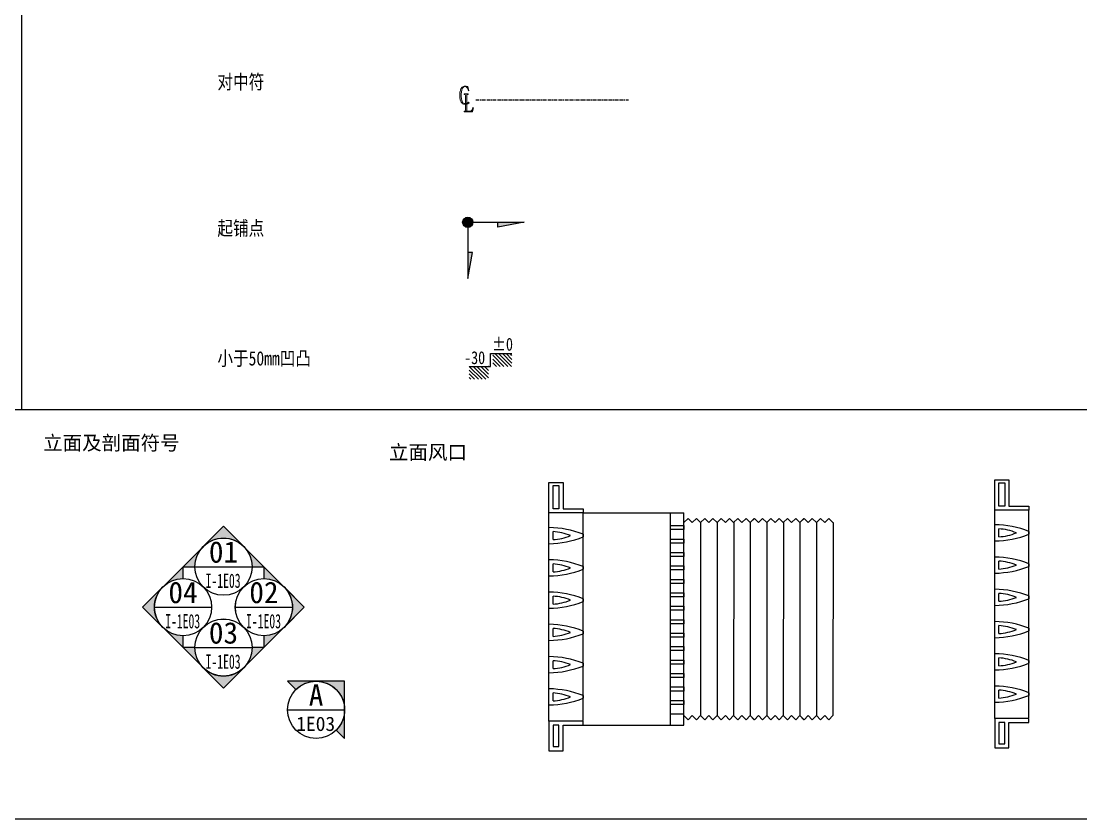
# Model space of a CAD drawing. Header units: millimetres. Extents: x 2430 to 3210, y 1273 to 1693.
# Drawn here: x 2623.5 to 2771.8, y 1272.6 to 1384.1 of the extents above; entities that cross this region are included whole.
import ezdxf
from ezdxf.enums import TextEntityAlignment as Align

# ---------------------------------------------------------------- set-up
doc = ezdxf.new("R2010")
doc.units = ezdxf.units.MM
doc.set_wipeout_variables(frame=1)
doc.linetypes.add('CENTER', pattern=[50.800000000000004, 31.75, -6.35, 6.35, -6.35])
for name, color, linetype in [('EL_HATCH_立面填充8', 8, 'Continuous'), ('EL_MIDDLE_造型中粗线30', 30, 'Continuous'), ('EL_PATTERN_分缝细线136', 136, 'Continuous'), ('PUB_DIM_标注50', 50, 'Continuous')]:
    doc.layers.add(name, color=color, linetype=linetype)
doc.layers.add('WIPEOUT', color=250, linetype='Continuous', plot=False)
doc.styles.add('-宋体', font='', dxfattribs={"width": 0.8})
doc.styles.add('CSD常注', font='')
doc.styles.add('宋体', font='', dxfattribs={"width": 0.7})
doc.styles.get('-宋体').set_extended_font_data('SimSun')
doc.styles.get('CSD常注').set_extended_font_data('SimSun')
doc.styles.get('宋体').set_extended_font_data('SimSun')

# ---------------------------------------------------------------- blocks, each defined once
blk = doc.blocks.new('对中符')
at = {"linetype": 'ByBlock'}
for points in [[(0.1535659336575918, 3.527575754134321), (0.1023845847413384, 3.526385490206036), (0.001212150837091031, 3.508531531281759), (-0.0940089634257049, 3.475204141289783), (-0.1820884941188069, 3.422832528445227), (-0.2630264412421979, 3.353797220604696), (-0.3380130687241547, 3.266907953839888), (-0.4058581126364174, 3.163354992079078), (-0.428473127273827, 3.120505490660821), (-0.4748934204769398, 3.015762264971727), (-0.5141721301103587, 2.903877455712922), (-0.5463092561740496, 2.786041326812699), (-0.5724950625963231, 2.661063614342766), (-0.5903490215206091, 2.528944318303121), (-0.601061396875167, 2.389683438693757), (-0.604632188660014, 2.244471239442976), (-0.6022516608034436, 2.111161679475038), (-0.5939198133054561, 1.957617632726268), (-0.5784463822377575, 1.817166489188619), (-0.5570216315286245, 1.687427721005545), (-0.5284552972497806, 1.568401328177029), (-0.4939376433295024, 1.461277574631373), (-0.4534686697678069, 1.366056460368569), (-0.4058581126364174, 1.281547721460313), (-0.3511059719353, 1.202990302193501), (-0.2761193444533262, 1.120862091141825), (-0.1928008694733819, 1.05777810294272), (-0.06116645512730087, 0.9999209123423469), (0.1517917662384662, 0.9721951156340565), (0.3358720905320581, 0.9842063554602758), (0.5343040553848937, 1.019170851962852), (0.7212920600616997, 1.166514210579743), (0.689327812731392, 1.206885930410422), (0.6381835193663165, 1.259369435550667), (0.4493988043940703, 1.120328979809218), (0.1963349389643554, 1.09705681257613), (-0.03617091263332099, 1.137525786137817), (-0.1559026876965333, 1.198229246480361), (-0.2237477316087961, 1.285118513245177), (-0.2773096083816199, 1.398193586432268), (-0.3011148869473231, 1.469609422129369), (-0.3296812212261671, 1.576733175675034), (-0.3534864997918703, 1.693379040646971), (-0.3713404587161392, 1.820737280973475), (-0.3844333619272845, 1.957617632726268), (-0.3915749454969784, 2.10282983197705), (-0.3939554733535487, 2.258754406582398), (-0.3927652094252721, 2.356356048701781), (-0.3856236258555611, 2.497997456167699), (-0.3725307226444158, 2.632497280063913), (-0.3522962358635766, 2.761045784318719), (-0.326110429441303, 2.882452705003797), (-0.2927830394493185, 2.996718042119164), (-0.2546945937441933, 3.105032059593114), (-0.2047035087562165, 3.214536340995332), (-0.1380487287722644, 3.313328247043001), (-0.06306210129030773, 3.38474408274011), (0.02263690154622395, 3.426403320230091), (0.1190482797373136, 3.440686487369504), (0.4570832353702997, 3.454969654508926), (0.4225655814500214, 3.45854044629379), (0.3166320918326505, 3.499009419855477), (0.2571188954183924, 3.51567311485147)], [(0.5510292078695329, 3.446408506109745), (0.5261185432108391, 3.469252821648357), (0.4570832353702997, 3.454969654508926), (0.1190482797373136, 3.440686487369504), (0.1595172532990261, 3.438305959512943), (0.2654507429163971, 3.416881208803809), (0.3571010653943461, 3.368080387744118), (0.4332779568045964, 3.294284024190438), (0.4808885139360029, 3.220487660636767), (0.53326012678055, 3.11574443494768), (0.5796804199836628, 2.994337514262594), (0.6201493935453584, 2.857457162509809), (0.6891847013858978, 2.886023496788644)], [(0.5594240462939922, 2.421195207453289), (0, 2.421195207453289), (0, 2.333115676760195), (0.07022557176881605, 2.333115676760195), (0.1630661581750587, 2.304549342481351), (0.186871436740762, 2.21646981178825), (0.186871436740762, 0.1311274094327388), (0.1630661581750587, 0.04423814266793044), (0.08212821105166768, 0.01448154446080138), (0.4784860991706182, 0.01448154446080138), (0.4082605274017851, 0.04423814266793044), (0.3737428734815239, 0.1311274094327388), (0.3737428734815239, 2.21646981178825), (0.4082605274017851, 2.304549342481351), (0.4784860991706182, 2.333115676760195), (0.5594240462939922, 2.333115676760195)], [(1.247396596842799, 0.5251047696951189), (1.231923165775083, 0.4620207814959968), (1.189073664356817, 0.331091749384646), (1.135511787583994, 0.2263485236955518), (1.072427799384872, 0.1454105765721607), (0.9914898522614976, 0.07399474087505098), (0.8974590019269613, 0.0299549755285085), (0.792715776237884, 0.01448154446080138), (0.4784860991706182, 0.01448154446080138), (0.08212821105166768, 0.01448154446080138), (0, 0.01448154446080138), (0, -0.07240772230400694), (1.200976303639669, -0.07240772230400694), (1.305719529328763, 0.4953481714879814)]]:
    blk.add_hatch(color=0, dxfattribs=at).paths.add_polyline_path(points)
at = {"color": 0, "linetype": 'ByBlock', "lineweight": 0}
for points in [[(0.1535659336575918, 3.527575754134321), (0.1023845847413384, 3.526385490206036), (0.001212150837091031, 3.508531531281759), (-0.0940089634257049, 3.475204141289783), (-0.1820884941188069, 3.422832528445227), (-0.2630264412421979, 3.353797220604696), (-0.3380130687241547, 3.266907953839888), (-0.4058581126364174, 3.163354992079078), (-0.428473127273827, 3.120505490660821), (-0.4748934204769398, 3.015762264971727), (-0.5141721301103587, 2.903877455712922), (-0.5463092561740496, 2.786041326812699), (-0.5724950625963231, 2.661063614342766), (-0.5903490215206091, 2.528944318303121), (-0.601061396875167, 2.389683438693757), (-0.604632188660014, 2.244471239442976), (-0.6022516608034436, 2.111161679475038), (-0.5939198133054561, 1.957617632726268), (-0.5784463822377575, 1.817166489188619), (-0.5570216315286245, 1.687427721005545), (-0.5284552972497806, 1.568401328177029), (-0.4939376433295024, 1.461277574631373), (-0.4534686697678069, 1.366056460368569), (-0.4058581126364174, 1.281547721460313), (-0.3511059719353, 1.202990302193501), (-0.2761193444533262, 1.120862091141825), (-0.1928008694733819, 1.05777810294272), (-0.06116645512730087, 0.9999209123423469), (0.1517917662384662, 0.9721951156340565), (0.3358720905320581, 0.9842063554602758), (0.5343040553848937, 1.019170851962852), (0.7212920600616997, 1.166514210579743), (0.689327812731392, 1.206885930410422), (0.6381835193663165, 1.259369435550667), (0.4493988043940703, 1.120328979809218), (0.1963349389643554, 1.09705681257613), (-0.03617091263332099, 1.137525786137817), (-0.1559026876965333, 1.198229246480361), (-0.2237477316087961, 1.285118513245177), (-0.2773096083816199, 1.398193586432268), (-0.3011148869473231, 1.469609422129369), (-0.3296812212261671, 1.576733175675034), (-0.3534864997918703, 1.693379040646971), (-0.3713404587161392, 1.820737280973475), (-0.3844333619272845, 1.957617632726268), (-0.3915749454969784, 2.10282983197705), (-0.3939554733535487, 2.258754406582398), (-0.3927652094252721, 2.356356048701781), (-0.3856236258555611, 2.497997456167699), (-0.3725307226444158, 2.632497280063913), (-0.3522962358635766, 2.761045784318719), (-0.326110429441303, 2.882452705003797), (-0.2927830394493185, 2.996718042119164), (-0.2546945937441933, 3.105032059593114), (-0.2047035087562165, 3.214536340995332), (-0.1380487287722644, 3.313328247043001), (-0.06306210129030773, 3.38474408274011), (0.02263690154622395, 3.426403320230091), (0.1190482797373136, 3.440686487369504), (0.4570832353702997, 3.454969654508926), (0.4225655814500214, 3.45854044629379), (0.3166320918326505, 3.499009419855477), (0.2571188954183924, 3.51567311485147)], [(0.5510292078695329, 3.446408506109745), (0.5261185432108391, 3.469252821648357), (0.4570832353702997, 3.454969654508926), (0.1190482797373136, 3.440686487369504), (0.1595172532990261, 3.438305959512943), (0.2654507429163971, 3.416881208803809), (0.3571010653943461, 3.368080387744118), (0.4332779568045964, 3.294284024190438), (0.4808885139360029, 3.220487660636767), (0.53326012678055, 3.11574443494768), (0.5796804199836628, 2.994337514262594), (0.6201493935453584, 2.857457162509809), (0.6891847013858978, 2.886023496788644)], [(0.5594240462939922, 2.421195207453289), (0, 2.421195207453289), (0, 2.333115676760195), (0.07022557176881605, 2.333115676760195), (0.1630661581750587, 2.304549342481351), (0.186871436740762, 2.21646981178825), (0.186871436740762, 0.1311274094327388), (0.1630661581750587, 0.04423814266793044), (0.08212821105166768, 0.01448154446080138), (0.4784860991706182, 0.01448154446080138), (0.4082605274017851, 0.04423814266793044), (0.3737428734815239, 0.1311274094327388), (0.3737428734815239, 2.21646981178825), (0.4082605274017851, 2.304549342481351), (0.4784860991706182, 2.333115676760195), (0.5594240462939922, 2.333115676760195)], [(1.247396596842799, 0.5251047696951189), (1.231923165775083, 0.4620207814959968), (1.189073664356817, 0.331091749384646), (1.135511787583994, 0.2263485236955518), (1.072427799384872, 0.1454105765721607), (0.9914898522614976, 0.07399474087505098), (0.8974590019269613, 0.0299549755285085), (0.792715776237884, 0.01448154446080138), (0.4784860991706182, 0.01448154446080138), (0.08212821105166768, 0.01448154446080138), (0, 0.01448154446080138), (0, -0.07240772230400694), (1.200976303639669, -0.07240772230400694), (1.305719529328763, 0.4953481714879814)]]:
    blk.add_lwpolyline(points, close=True, dxfattribs=at)
blk = doc.blocks.new('起铺点')
at = {"linetype": 'ByBlock'}
h = blk.add_hatch(color=0, dxfattribs=at)
edge = h.paths.add_edge_path()
edge.add_arc((0, 0), 0.7199999999966167, 0, 360)
for points in [[(4.223883241767908, 0), (4.223883241767362, -0.6561368545040749), (7.875499247697553, 0)], [(0, -4.223883241767907), (0.656136854504075, -4.223883241767907), (0, -7.875499247697825)]]:
    blk.add_hatch(color=0, dxfattribs=at).paths.add_polyline_path(points)
at = {"color": 0, "linetype": 'ByBlock'}
for p, q in [((0, 0), (7.875499247697553, 0)), ((0, 0), (0, -7.875499247697825)), ((7.875499247697553, 0), (4.223883241767908, -0.656136854504075)), ((4.223883241767908, -0.656136854504075), (4.223883241767908, 0)), ((0.656136854504075, -4.223883241767908), (0, -4.223883241767908)), ((0, -7.875499247697825), (0.656136854504075, -4.223883241767908))]:
    blk.add_line(p, q, dxfattribs=at)
blk.add_circle((0, 0), 0.7199999999966167, dxfattribs=at)
blk = doc.blocks.new('A$C1F2F087B')
h = blk.add_hatch()
h.set_pattern_fill('ANSI31', color=256, scale=3, style=0)
h.set_pattern_definition([(45, (-253.9137264232139, -162.1707383094548), (-0.2651650429449553, 0.2651650429449554), [])])
h.paths.add_polyline_path([(2.700000186445777, 1.799999664625204), (2.700000186445777, 3.599999664625216), (1.864454475253297e-07, 3.599999664625216), (1.864454475253297e-07, 1.799999664625204)])
h = blk.add_hatch()
h.set_pattern_fill('ANSI31', color=256, scale=3, style=0)
h.set_pattern_definition([(45, (-253.3137264232138, -162.1707383094548), (-0.2651650429449553, 0.2651650429449554), [])])
h.paths.add_polyline_path([(6.000000186446073, -3.353748070367146e-07), (6.000000186446073, 1.799999664625204), (3.3000001864458, 1.799999664625204), (3.3000001864458, -3.353748070367146e-07)])
blk.add_lwpolyline([(1.864454475253297e-07, 1.799999664625204), (3.000000186445789, 1.799999664625204), (3.000000186445789, -3.353748070367146e-07), (6.000000186446073, -3.353748070367146e-07)])
blk = doc.blocks.new('*U57')
blk.add_wipeout([(3.752101642135497, 1.3862659438520817), (3.996840451928233, 0.1589540871765598), (3.850340670661328, -1.083917303050053), (3.326942717649183, -2.220687315558206), (2.4778804312605947, -3.140080981181197), (1.3862659438520892, -3.7521016421355036), (0.15895408717656773, -3.996840451928239), (-1.083917303050047, -3.8503406706613355), (-2.2206873155582008, -3.326942717649188), (-3.1400809811811854, -2.477880431260605), (-3.752101642135495, -1.3862659438521003), (-3.996840451928232, -0.15895408717657578), (-3.850340670661328, 1.0839173030500389), (-3.326942717649184, 2.220687315558192), (-2.477880431260599, 3.1400809811811774), (-1.386265943852091, 3.7521016421354885), (-0.1589540871765658, 3.9968404519282226), (1.0839173030500464, 3.8503406706613204), (2.2206873155582008, 3.3269427176491737), (3.140080981181186, 2.4778804312605915)]).dxf.layer = 'WIPEOUT'
h = blk.add_hatch(color=8)
edge = h.paths.add_edge_path()
edge.add_line((2.828427124746203, -2.828427124746191), (4.000000000000012, -3.999999999999998))
edge.add_line((4.000000000000012, -3.999999999999998), (4.000000000000004, 4))
edge.add_line((4.000000000000004, 4.000000000000001), (-4, 3.999999999999992))
edge.add_line((-3.999999999999999, 3.999999999999992), (-2.828427124746186, 2.828427124746178))
edge.add_arc((6.488548677674009e-15, -8.166395247378063e-15), 3.999999999999999, -44.99999999999977, 135.0000000000001, ccw=False)
blk.add_line((-4, -5.981496062992126e-15), (3.999999999999999, -9.572047244094486e-15))
for points in [[(2.828427124746203, -2.828427124746191), (4.000000000000012, -3.999999999999998), (4.000000000000004, 4.000000000000001), (-3.999999999999999, 3.999999999999992), (-2.828427124746186, 2.828427124746178, -0.9999999999999994)], [(-5.77736665741736e-15, 3.999999999999997, -0.4142135623730951), (4.000000000000003, 2.002588792601586e-15), (3.999999999999998, 4.000000000000006), (-4.00100981801711e-15, 3.999999999999999)]]:
    blk.add_lwpolyline(points, format="xyb", close=True)
blk.add_circle((-1.196401203992173e-15, -5.981496062992126e-15), 3.999999999999999)
at = {"color": 0, "linetype": 'ByBlock', "style": '宋体'}
blk.add_attdef('1', text='', height=3, dxfattribs=at).set_placement((-4.440892098500626e-16, 0.5583333333333289), align=Align.CENTER)
at = {"color": 0, "linetype": 'ByBlock', "style": '宋体', "width": 0.6}
blk.add_attdef('2', text='', height=2, dxfattribs=at).set_placement((-0.05250836221966937, -2.801531046379672), align=Align.CENTER)
blk = doc.blocks.new('*U55')
blk.add_wipeout([(3.752101642135497, 1.3862659438520817), (3.996840451928233, 0.1589540871765598), (3.850340670661328, -1.083917303050053), (3.326942717649183, -2.220687315558206), (2.4778804312605947, -3.140080981181197), (1.3862659438520892, -3.7521016421355036), (0.15895408717656773, -3.996840451928239), (-1.083917303050047, -3.8503406706613355), (-2.2206873155582008, -3.326942717649188), (-3.1400809811811854, -2.477880431260605), (-3.752101642135495, -1.3862659438521003), (-3.996840451928232, -0.15895408717657578), (-3.850340670661328, 1.0839173030500389), (-3.326942717649184, 2.220687315558192), (-2.477880431260599, 3.1400809811811774), (-1.386265943852091, 3.7521016421354885), (-0.1589540871765658, 3.9968404519282226), (1.0839173030500464, 3.8503406706613204), (2.2206873155582008, 3.3269427176491737), (3.140080981181186, 2.4778804312605915)]).dxf.layer = 'WIPEOUT'
h = blk.add_hatch(color=8)
edge = h.paths.add_edge_path()
edge.add_line((4.000000000000006, 7.610862943128437e-15), (5.656854249492384, 1.08144284479063e-14))
edge.add_line((5.656854249492384, 1.08144284479063e-14), (-6.217248937900877e-15, 5.656854249492379))
edge.add_line((-6.505130844288407e-15, 5.656854249492379), (-5.656854249492377, -1.4210854715202e-14))
edge.add_line((-5.656854249492377, -1.389553081010124e-14), (-3.999999999999992, -1.352661097461257e-14))
edge.add_arc((7.105427357601008e-15, -5.400364669917409e-15), 3.999999999999999, 2.2737367544323206e-13, 180.0000000000001, ccw=False)
blk.add_line((-4, -5.981496062992126e-15), (3.999999999999999, -9.572047244094486e-15))
for points in [[(4.000000000000006, 7.610862943128437e-15), (5.656854249492384, 1.08144284479063e-14), (-6.505130844288407e-15, 5.656854249492379), (-5.656854249492377, -1.389553081010124e-14), (-3.999999999999992, -1.352661097461257e-14, -0.9999999999999994)], [(-2.828427124746198, 2.828427124746177, -0.4142135623730951), (2.828427124746185, 2.828427124746191), (-1.431615446633549e-14, 5.656854249492379), (-2.828427124746198, 2.82842712474618)]]:
    blk.add_lwpolyline(points, format="xyb", close=True)
blk.add_circle((-1.196401203992173e-15, -5.981496062992126e-15), 3.999999999999999)
at = {"color": 0, "linetype": 'ByBlock', "style": '宋体'}
blk.add_attdef('1', text='', height=3, dxfattribs=at).set_placement((-4.440892098500626e-16, 0.5583333333333289), align=Align.CENTER)
at = {"color": 0, "linetype": 'ByBlock', "style": '宋体', "width": 0.6}
blk.add_attdef('2', text='', height=2, dxfattribs=at).set_placement((-0.05250836221966937, -2.801531046379672), align=Align.CENTER)
blk = doc.blocks.new('*U56')
blk.add_wipeout([(3.752101642135497, 1.3862659438520817), (3.996840451928233, 0.1589540871765598), (3.850340670661328, -1.083917303050053), (3.326942717649183, -2.220687315558206), (2.4778804312605947, -3.140080981181197), (1.3862659438520892, -3.7521016421355036), (0.15895408717656773, -3.996840451928239), (-1.083917303050047, -3.8503406706613355), (-2.2206873155582008, -3.326942717649188), (-3.1400809811811854, -2.477880431260605), (-3.752101642135495, -1.3862659438521003), (-3.996840451928232, -0.15895408717657578), (-3.850340670661328, 1.0839173030500389), (-3.326942717649184, 2.220687315558192), (-2.477880431260599, 3.1400809811811774), (-1.386265943852091, 3.7521016421354885), (-0.1589540871765658, 3.9968404519282226), (1.0839173030500464, 3.8503406706613204), (2.2206873155582008, 3.3269427176491737), (3.140080981181186, 2.4778804312605915)]).dxf.layer = 'WIPEOUT'
h = blk.add_hatch(color=8)
edge = h.paths.add_edge_path()
edge.add_line((1.344760015753246e-15, -4.000000000000009), (-2.073794329912985e-15, -5.656854249492387))
edge.add_line((-2.073794329912985e-15, -5.656854249492387), (5.656854249492389, -1.865174681370263e-14))
edge.add_line((5.656854249492389, -1.834608405950466e-14), (1.865174681370263e-14, 5.656854249492374))
edge.add_line((1.84349092221722e-14, 5.656854249492374), (1.218170920721674e-14, 3.99999999999999))
edge.add_arc((4.320743957309651e-15, -9.547918011776343e-15), 3.999999999999999, -90.00000000000011, 89.99999999999989, ccw=False)
blk.add_line((-4, -5.981496062992126e-15), (3.999999999999999, -9.572047244094486e-15))
for points in [[(1.344760015753246e-15, -4.000000000000009), (-2.073794329912985e-15, -5.656854249492387), (5.656854249492389, -1.834608405950466e-14), (1.84349092221722e-14, 5.656854249492374), (1.218170920721674e-14, 3.99999999999999, -0.9999999999999994)], [(2.828427124746198, 2.828427124746185, -0.4142135623730951), (2.82842712474619, -2.828427124746198), (5.656854249492389, -1.053506043745758e-14), (2.828427124746201, 2.828427124746185)]]:
    blk.add_lwpolyline(points, format="xyb", close=True)
blk.add_circle((-1.196401203992173e-15, -5.981496062992126e-15), 3.999999999999999)
at = {"color": 0, "linetype": 'ByBlock', "style": '宋体'}
blk.add_attdef('1', text='', height=3, dxfattribs=at).set_placement((-4.440892098500626e-16, 0.5583333333333289), align=Align.CENTER)
at = {"color": 0, "linetype": 'ByBlock', "style": '宋体', "width": 0.6}
blk.add_attdef('2', text='', height=2, dxfattribs=at).set_placement((-0.05250836221966937, -2.801531046379672), align=Align.CENTER)
blk = doc.blocks.new('*U58')
blk.add_wipeout([(3.752101642135497, 1.3862659438520817), (3.996840451928233, 0.1589540871765598), (3.850340670661328, -1.083917303050053), (3.326942717649183, -2.220687315558206), (2.4778804312605947, -3.140080981181197), (1.3862659438520892, -3.7521016421355036), (0.15895408717656773, -3.996840451928239), (-1.083917303050047, -3.8503406706613355), (-2.2206873155582008, -3.326942717649188), (-3.1400809811811854, -2.477880431260605), (-3.752101642135495, -1.3862659438521003), (-3.996840451928232, -0.15895408717657578), (-3.850340670661328, 1.0839173030500389), (-3.326942717649184, 2.220687315558192), (-2.477880431260599, 3.1400809811811774), (-1.386265943852091, 3.7521016421354885), (-0.1589540871765658, 3.9968404519282226), (1.0839173030500464, 3.8503406706613204), (2.2206873155582008, 3.3269427176491737), (3.140080981181186, 2.4778804312605915)]).dxf.layer = 'WIPEOUT'
h = blk.add_hatch(color=8)
edge = h.paths.add_edge_path()
edge.add_line((8.053945945263808e-16, 3.999999999999996), (2.016575656711248e-15, 5.656854249492374))
edge.add_line((2.016575656711248e-15, 5.656854249492374), (-5.656854249492381, -8.881784197001252e-16))
edge.add_line((-5.656854249492381, -1.15335186815123e-15), (-3.552713678800501e-15, -5.656854249492387))
edge.add_line((-3.419240292009696e-15, -5.656854249492387), (6.26586439464386e-16, -4.000000000000002))
edge.add_arc((3.158481171170727e-15, -2.664535259100376e-15), 3.999999999999999, 90.00000000000011, 269.99999999999994, ccw=False)
blk.add_line((-4, -5.981496062992126e-15), (3.999999999999999, -9.572047244094486e-15))
for points in [[(8.053945945263808e-16, 3.999999999999996), (2.016575656711248e-15, 5.656854249492374), (-5.656854249492381, -1.15335186815123e-15), (-3.419240292009696e-15, -5.656854249492387), (6.26586439464386e-16, -4.000000000000002, -0.9999999999999994)], [(-2.828427124746187, -2.8284271247462, -0.4142135623730951), (-2.828427124746186, 2.828427124746183), (-5.656854249492381, -8.964375490198313e-15), (-2.828427124746189, -2.8284271247462)]]:
    blk.add_lwpolyline(points, format="xyb", close=True)
blk.add_circle((-1.196401203992173e-15, -5.981496062992126e-15), 3.999999999999999)
at = {"color": 0, "linetype": 'ByBlock', "style": '宋体'}
blk.add_attdef('1', text='', height=3, dxfattribs=at).set_placement((-4.440892098500626e-16, 0.5583333333333289), align=Align.CENTER)
at = {"color": 0, "linetype": 'ByBlock', "style": '宋体', "width": 0.6}
blk.add_attdef('2', text='', height=2, dxfattribs=at).set_placement((-0.05250836221966937, -2.801531046379672), align=Align.CENTER)
blk = doc.blocks.new('*U59')
blk.add_wipeout([(3.752101642135497, 1.3862659438520817), (3.996840451928233, 0.1589540871765598), (3.850340670661328, -1.083917303050053), (3.326942717649183, -2.220687315558206), (2.4778804312605947, -3.140080981181197), (1.3862659438520892, -3.7521016421355036), (0.15895408717656773, -3.996840451928239), (-1.083917303050047, -3.8503406706613355), (-2.2206873155582008, -3.326942717649188), (-3.1400809811811854, -2.477880431260605), (-3.752101642135495, -1.3862659438521003), (-3.996840451928232, -0.15895408717657578), (-3.850340670661328, 1.0839173030500389), (-3.326942717649184, 2.220687315558192), (-2.477880431260599, 3.1400809811811774), (-1.386265943852091, 3.7521016421354885), (-0.1589540871765658, 3.9968404519282226), (1.0839173030500464, 3.8503406706613204), (2.2206873155582008, 3.3269427176491737), (3.140080981181186, 2.4778804312605915)]).dxf.layer = 'WIPEOUT'
h = blk.add_hatch(color=8)
edge = h.paths.add_edge_path()
edge.add_line((-3.999999999999999, 1.252568284041876e-15), (-5.656854249492377, 6.675589787860019e-15))
edge.add_line((-5.656854249492377, 6.675589787860019e-15), (-1.509903313490213e-14, -5.65685424949239))
edge.add_line((-1.546865438897132e-14, -5.65685424949239), (5.656854249492384, -2.753353101070388e-14))
edge.add_line((5.656854249492384, -2.752047167761262e-14), (4, -1.926280450450524e-14))
edge.add_arc((4.440892098500689e-16, -6.562627456056337e-15), 3.999999999999999, 179.9999999999999, 359.9999999999998, ccw=False)
blk.add_line((-4, -5.981496062992126e-15), (3.999999999999999, -9.572047244094486e-15))
for points in [[(-3.999999999999999, 1.252568284041876e-15), (-5.656854249492377, 6.675589787860019e-15), (-1.546865438897132e-14, -5.65685424949239), (5.656854249492384, -2.752047167761262e-14), (4, -1.926280450450524e-14, -0.9999999999999994)], [(2.828427124746191, -2.828427124746204, -0.4142135623730951), (-2.828427124746192, -2.828427124746189), (-7.657630766924236e-15, -5.65685424949239), (2.828427124746191, -2.828427124746206)]]:
    blk.add_lwpolyline(points, format="xyb", close=True)
blk.add_circle((-1.196401203992173e-15, -5.981496062992126e-15), 3.999999999999999)
at = {"color": 0, "linetype": 'ByBlock', "style": '宋体'}
blk.add_attdef('1', text='', height=3, dxfattribs=at).set_placement((-4.440892098500626e-16, 0.5583333333333289), align=Align.CENTER)
at = {"color": 0, "linetype": 'ByBlock', "style": '宋体', "width": 0.6}
blk.add_attdef('2', text='', height=2, dxfattribs=at).set_placement((-0.05250836221966937, -2.801531046379672), align=Align.CENTER)
blk = doc.blocks.new('fengkou')
at = {"layer": 'EL_HATCH_立面填充8'}
for p, q in [((77.86995365929215, 129.8976990018855, 2.550385839717811e-06), (75.55364663833643, 127.5813919810462, 2.550385839717811e-06)), ((77.86995365929215, 129.8976990018855, 2.550385839717811e-06), (80.18626068560297, 127.5813919810462, 2.550385839717811e-06)), ((82.5025677065587, 129.8976990018855, 2.550385839717811e-06), (80.18626068560297, 127.5813919810462, 2.550385839717811e-06)), ((82.5025677065587, 129.8976990018855, 2.550385839717811e-06), (84.81887473298593, 127.5813919810462, 2.550385839717811e-06)), ((87.13518175382524, 129.8976990018855, 2.550385839717811e-06), (84.81887473298593, 127.5813919810462, 2.550385839717811e-06)), ((84.84084750565125, 127.6033647481818, 3.124273230324126e-06), (84.82063930404729, 19.6525614625134, 3.307267996015818e-06)), ((87.13518175382524, 129.8976990018855, 2.550385839717811e-06), (89.45148878025248, 127.5813919810462, 2.550385839717811e-06)), ((91.76779580667971, 129.8976990018855, 2.550385839717811e-06), (89.45148878025248, 127.5813919810462, 2.550385839717811e-06)), ((91.76779580667971, 129.8976990018855, 2.550385839717811e-06), (94.08410282751902, 127.5813919810462, 2.550385839717811e-06)), ((96.40040985394626, 129.8976990018855, 2.550385839717811e-06), (94.08410282751902, 127.5813919810462, 2.550385839717811e-06)), ((94.10607560588869, 127.6033647537697, 3.124273230319371e-06), (94.08586739858038, 19.6525614625134, 3.307267996015818e-06)), ((96.40040985394626, 129.8976990018855, 2.550385839717811e-06), (98.71671687478556, 127.5813919810462, 2.550385839717811e-06)), ((101.0330239012128, 129.8976990018855, 2.550385839717811e-06), (98.71671687478556, 127.5813919810462, 2.550385839717811e-06)), ((101.0330239012128, 129.8976990018855, 2.550385839717811e-06), (103.3493309220521, 127.5813919810462, 2.550385839717811e-06)), ((105.6656379484793, 129.8976990018855, 2.550385839717811e-06), (103.3493309220521, 127.5813919810462, 2.550385839717811e-06)), ((103.3713037004218, 127.6033647593576, 3.124273230305117e-06), (103.3510954987014, 19.6525614625134, 3.307267996015818e-06)), ((105.6656379484793, 129.8976990018855, 2.550385839717811e-06), (107.9819449693186, 127.5813919810462, 2.550385839717811e-06)), ((110.2872262173787, 129.90872478034, 2.550385839717811e-06), (107.9709191909515, 127.5924177595007, 2.550385839717811e-06)), ((110.2872262173787, 129.90872478034, 2.550385839717811e-06), (112.6035332438059, 127.5924177595007, 2.550385839717811e-06)), ((114.9198402646452, 129.90872478034, 2.550385839717811e-06), (112.6035332438059, 127.5924177595007, 2.550385839717811e-06)), ((114.9308650676849, 129.8924956994888, 2.550394660192522e-06), (112.6145580468456, 127.5761886730616, 2.550394660192522e-06)), ((112.6365308195109, 127.5981614457851, 3.124282050798262e-06), (112.6163194673591, 19.63051403153804, 3.307305370115842e-06)), ((112.6365308195109, 127.5981614457851, 3.12428205079979e-06), (112.6163226177905, 19.64735816014581, 3.307276816490527e-06)), ((114.9308650676849, 129.8924956994888, 2.550394660192522e-06), (117.2471720941121, 127.5761886730616, 2.550394660192522e-06)), ((119.5634791149514, 129.8924956994888, 2.550394660192522e-06), (117.2471720941121, 127.5761886730616, 2.550394660192522e-06)), ((119.5634791149514, 129.8924956994888, 2.550394660192522e-06), (121.8797861413786, 127.5761886730616, 2.550394660192522e-06)), ((124.1960931622179, 129.8924956994888, 2.550394660192522e-06), (121.8797861413786, 127.5761886730616, 2.550394660192522e-06)), ((121.9017589197483, 127.598161451373, 3.124282050790281e-06), (121.8815507123236, 19.64735816014581, 3.307276816490527e-06)), ((124.1960931622179, 129.8924956994888, 2.550394660192522e-06), (126.5124001886452, 127.5761886730616, 2.550394660192522e-06)), ((128.8287072151888, 129.8924956994888, 2.550394660192522e-06), (126.5124001886452, 127.5761886730616, 2.550394660192522e-06)), ((128.8287072151888, 129.8924956994888, 2.550394660192522e-06), (131.1450142359117, 127.5761886730616, 2.550394660192522e-06)), ((133.4613212624554, 129.8924956994888, 2.550394660192522e-06), (131.1450142359117, 127.5761886730616, 2.550394660192522e-06)), ((131.1669870086935, 127.5981614457851, 3.124282050804538e-06), (131.1467788068567, 19.64735816014581, 3.307276816490526e-06)), ((133.4613212624554, 129.8924956994888, 2.550394660192522e-06), (135.7776282831783, 127.5761886730616, 2.550394660192522e-06)), ((138.0829095312383, 129.9035214779433, 2.550394660192522e-06), (135.7666025048111, 127.587214451516, 2.550394660192522e-06)), ((138.0829095312383, 129.9035214779433, 2.550394660192522e-06), (140.3992165520776, 127.587214451516, 2.550394660192522e-06)), ((142.7155235785049, 129.9035214779433, 2.550394660192522e-06), (140.3992165520776, 127.587214451516, 2.550394660192522e-06)), ((142.7265483814281, 129.8872923971503, 2.550403480667232e-06), (140.4102413605888, 127.570985370694, 2.550403480667232e-06)), ((140.4322141333705, 127.5929581433884, 3.124290871272972e-06), (140.4120027756308, 19.62531072917045, 3.307314190590553e-06)), ((140.4322141333705, 127.5929581490345, 3.124290871259289e-06), (140.4120059316501, 19.64215485777822, 3.307285636965238e-06)), ((142.7265483814281, 129.8872923971503, 2.550403480667232e-06), (145.0428554079717, 127.570985370694, 2.550403480667232e-06)), ((147.3591624286946, 129.8872923971503, 2.550403480667232e-06), (145.0428554079717, 127.570985370694, 2.550403480667232e-06)), ((147.3591624286946, 129.8872923971503, 2.550403480667232e-06), (149.6754694552383, 127.570985370694, 2.550403480667232e-06)), ((151.9917764759612, 129.8872923971503, 2.550403480667232e-06), (149.6754694552383, 127.570985370694, 2.550403480667232e-06)), ((149.6974422279036, 127.5929581433884, 3.124290871273541e-06), (149.6772340261832, 19.64215485777822, 3.307285636965236e-06)), ((151.9917764759612, 129.8872923971503, 2.550403480667232e-06), (154.3080835025048, 127.570985370694, 2.550403480667232e-06)), ((156.6243905232277, 129.8872923971503, 2.550403480667232e-06), (154.3080835025048, 127.570985370694, 2.550403480667232e-06)), ((156.6243905232277, 129.8872923971503, 2.550403480667232e-06), (158.9406975497714, 127.570985370694, 2.550403480667232e-06)), ((158.9626703280246, 127.5929581490345, 3.124290871264037e-06), (158.9424621207163, 19.64215485777822, 3.307285636965236e-06)), ((77.86995365929215, 17.33801901270635, 3.323247030848358e-06), (75.55364663833643, 19.65432603348745, 3.323247030848358e-06)), ((77.86995365929215, 17.33801901270635, 3.323247030848358e-06), (80.18626068560297, 19.65432603348745, 3.323247030848358e-06)), ((82.5025677065587, 17.33801901270635, 3.323247030848358e-06), (80.18626068560297, 19.65432603348745, 3.323247030848358e-06)), ((82.5025677065587, 17.33801901270635, 3.323247030848358e-06), (84.81887473298593, 19.65432603348745, 3.323247030848358e-06)), ((87.13518175382524, 17.33801901270635, 3.323247030848358e-06), (84.81887473298593, 19.65432603348745, 3.323247030848358e-06)), ((87.13518175382524, 17.33801901270635, 3.323247030848358e-06), (89.45148878025248, 19.65432603348745, 3.323247030848358e-06)), ((91.76779580667971, 17.33801901270635, 3.323247030848358e-06), (89.45148878025248, 19.65432603348745, 3.323247030848358e-06)), ((91.76779580667971, 17.33801901270635, 3.323247030848358e-06), (94.08410282751902, 19.65432603348745, 3.323247030848358e-06)), ((96.40040985394626, 17.33801901270635, 3.323247030848358e-06), (94.08410282751902, 19.65432603348745, 3.323247030848358e-06)), ((96.40040985394626, 17.33801901270635, 3.323247030848358e-06), (98.71671687478556, 19.65432603348745, 3.323247030848358e-06)), ((101.0330239012128, 17.33801901270635, 3.323247030848358e-06), (98.71671687478556, 19.65432603348745, 3.323247030848358e-06)), ((101.0330239012128, 17.33801901270635, 3.323247030848358e-06), (103.3493309220521, 19.65432603348745, 3.323247030848358e-06)), ((105.6656379484793, 17.33801901270635, 3.323247030848358e-06), (103.3493309220521, 19.65432603348745, 3.323247030848358e-06)), ((105.6656379484793, 17.33801901270635, 3.323247030848358e-06), (107.9819449693186, 19.65432603348745, 3.323247030848358e-06)), ((110.2872262173787, 17.32699323425186, 3.323247030848358e-06), (107.9709191909515, 19.64330025509116, 3.323247030848358e-06)), ((110.2872262173787, 17.32699323425186, 3.323247030848358e-06), (112.6035332438059, 19.64330025509116, 3.323247030848358e-06)), ((114.9198402646452, 17.32699323425186, 3.323247030848358e-06), (112.6035332438059, 19.64330025509116, 3.323247030848358e-06)), ((114.9308650676849, 17.33281571030966, 3.323255851323069e-06), (112.6145580468456, 19.64912273114896, 3.323255851323069e-06)), ((114.9308650676849, 17.33281571030966, 3.323255851323069e-06), (117.2471720941121, 19.64912273114896, 3.323255851323069e-06)), ((119.5634791149514, 17.33281571030966, 3.323255851323069e-06), (117.2471720941121, 19.64912273114896, 3.323255851323069e-06)), ((119.5634791149514, 17.33281571030966, 3.323255851323069e-06), (121.8797861413786, 19.64912273114896, 3.323255851323069e-06)), ((124.1960931622179, 17.33281571030966, 3.323255851323069e-06), (121.8797861413786, 19.64912273114896, 3.323255851323069e-06)), ((124.1960931622179, 17.33281571030966, 3.323255851323069e-06), (126.5124001886452, 19.64912273114896, 3.323255851323069e-06)), ((128.8287072151888, 17.33281571030966, 3.323255851323069e-06), (126.5124001886452, 19.64912273114896, 3.323255851323069e-06)), ((128.8287072151888, 17.33281571030966, 3.323255851323069e-06), (131.1450142359117, 19.64912273114896, 3.323255851323069e-06)), ((133.4613212624554, 17.33281571030966, 3.323255851323069e-06), (131.1450142359117, 19.64912273114896, 3.323255851323069e-06)), ((133.4613212624554, 17.33281571030966, 3.323255851323069e-06), (135.7776282831783, 19.64912273114896, 3.323255851323069e-06)), ((138.0829095312383, 17.32178993188427, 3.323255851323069e-06), (135.7666025048111, 19.63809695272357, 3.323255851323069e-06)), ((138.0829095312383, 17.32178993188427, 3.323255851323069e-06), (140.3992165520776, 19.63809695272357, 3.323255851323069e-06)), ((142.7155235785049, 17.32178993188427, 3.323255851323069e-06), (140.3992165520776, 19.63809695272357, 3.323255851323069e-06)), ((142.7265483814281, 17.32761240232503, 3.323264671797779e-06), (140.4102413605888, 19.64391942875227, 3.323264671797779e-06)), ((142.7265483814281, 17.32761240232503, 3.323264671797779e-06), (145.0428554079717, 19.64391942875227, 3.323264671797779e-06)), ((147.3591624286946, 17.32761240232503, 3.323264671797779e-06), (145.0428554079717, 19.64391942875227, 3.323264671797779e-06)), ((147.3591624286946, 17.32761240232503, 3.323264671797779e-06), (149.6754694552383, 19.64391942875227, 3.323264671797779e-06)), ((151.9917764759612, 17.32761240232503, 3.323264671797779e-06), (149.6754694552383, 19.64391942875227, 3.323264671797779e-06)), ((151.9917764759612, 17.32761240232503, 3.323264671797779e-06), (154.3080835025048, 19.64391942875227, 3.323264671797779e-06)), ((156.6243905232277, 17.32761240232503, 3.323264671797779e-06), (154.3080835025048, 19.64391942875227, 3.323264671797779e-06)), ((156.6243905232277, 17.32761240232503, 3.323264671797779e-06), (158.9406975497714, 19.64391942875227, 3.323264671797779e-06))]:
    blk.add_line(p, q, dxfattribs=at)
at = {"layer": 'EL_MIDDLE_造型中粗线30', "linetype": 'ByBlock'}
for p, q in [((19.1216330065381, 132.9957199377532, 2.458218423245133e-06), (75.56382472771111, 132.9957199377532, 2.458218423245133e-06)), ((75.56382472771111, 14.23999807683867, 3.231079614375681e-06), (75.56382472771111, 132.9957199377532, 2.458218423245133e-06)), ((19.1216330065381, 14.23999807683867, 3.231079614375681e-06), (75.56382472771111, 14.23999807683867, 3.231079614375681e-06))]:
    blk.add_line(p, q, dxfattribs=at)
at = {"layer": 'EL_MIDDLE_造型中粗线30', "linetype": 'ByBlock', "elevation": 2.458218414186122e-06}
blk.add_lwpolyline([(7.847824727696207, 135.2529199377168), (19.1216330065381, 135.2529199377168), (19.1216330065381, 132.9957199377532), (-0.0001752723019308178, 132.9957199377532), (1.488547481710783e-14, 150), (7.847999999998152, 150), (7.847824727696207, 135.2529199377168)], dxfattribs=at)
at = {"layer": 'EL_MIDDLE_造型中粗线30', "linetype": 'ByBlock'}
blk.add_lwpolyline([(7.847824727696207, 14.23999807683867), (19.1216330065381, 14.23999807683867), (19.1216330065381, 16.49719807686051), (-0.0001752723019308178, 16.49719807686051), (-8.858478395268321e-10, 0), (7.84799999911229, 0), (7.847824727696207, 14.23999807683867)], dxfattribs=at)
at = {"layer": 'EL_PATTERN_分缝细线136', "linetype": 'ByBlock'}
for p, q in [((-0.0001755600457045148, 16.49719807686051), (-0.0001755600457045148, 132.9957199377532, -3.484872911403436e-05)), ((19.1218082780706, 16.80223360544187, -5.627879211380363e-06), (19.1216330065381, 132.9957199377532, 2.458218423245133e-06)), ((68.03982472773532, 14.23999807683867, 3.231079614375681e-06), (68.03982472773532, 132.9957199377532, 2.458218423245133e-06)), ((68.03982472773532, 14.23999807683867, 3.231079614375681e-06), (68.03982472773532, 20.58160000000498, 3.231079614375681e-06)), ((68.03982472773532, 20.58160000000498, 3.231079614375681e-06), (75.56382472771111, 20.58160000000498, 3.231079614375681e-06))]:
    blk.add_line(p, q, dxfattribs=at)
for points, elevation in [([(5.590799999235969, 148.2357180145627), (5.590799999235969, 135.2529383360234), (2.25702473327874, 135.2530242227367), (2.25702473327874, 148.2357180145627)], 5.689298040803174e-06), ([(5.590799999235969, 2.25720000002184), (5.590799999235969, 14.23997967856121), (2.25702473327874, 14.23989379181876), (2.25702473327874, 2.25720000002184)], 3.231079614375681e-06)]:
    blk.add_lwpolyline(points, close=True, dxfattribs=dict(at, elevation=elevation))
for points, elevation in [([(68.03982472773532, 123.6604000000225), (68.03982472773532, 125.9175999999861), (75.56382472771111, 125.9175999999861), (75.56382472771111, 123.6604000000225), (68.03982472773532, 123.6604000000225)], 3.231079614375681e-06), ([(2.257024727690805, 118.0591932593379), (2.257024727690805, 122.502310992917)], -1.545722382579327e-05), ([(19.1218082780706, 121.0331521261542), (19.1218082780706, 119.5283521261008)], -1.763573255727622e-06), ([(68.03982472773532, 116.1363999999885), (68.03982472773532, 118.3936000000103), (75.56382472771111, 118.3936000000103), (75.56382472771111, 116.1363999999885), (68.03982472773532, 116.1363999999885)], 3.231079614375681e-06), ([(68.03982472773532, 108.6124000000127), (68.03982472773532, 110.8696000000054), (75.56382472771111, 110.8696000000054), (75.56382472771111, 108.6124000000127), (68.03982472773532, 108.6124000000127)], 3.231079614375681e-06), ([(2.257024727690805, 100.0174752447638), (2.257024727690805, 104.460592983989)], -1.468436263466247e-05), ([(19.1218082780706, 102.99143411158), (19.1218082780706, 101.4866341115849)], -9.907120645968296e-07), ([(68.03982472773532, 101.0884000000078), (68.03982472773532, 103.3456000000297), (75.56382472771111, 103.3456000000297), (75.56382472771111, 101.0884000000078), (68.03982472773532, 101.0884000000078)], 3.231079614375681e-06), ([(68.03982472773532, 93.56440000003204), (68.03982472773532, 95.82159999999567), (75.56382472771111, 95.82159999999567), (75.56382472771111, 93.56440000003204), (68.03982472773532, 93.56440000003204)], 3.231079614375681e-06), ([(2.257024727690805, 81.9757572246308), (2.257024727690805, 86.41887496379786)], -1.391150144353217e-05), ([(19.1218082780706, 84.94971609700588), (19.1218082780706, 83.44491609701072)], -2.178508734665282e-07), ([(68.03982472773532, 86.04039999999804), (68.03982472773532, 88.29760000001988), (75.56382472771111, 88.29760000001988), (75.56382472771111, 86.04039999999804), (68.03982472773532, 86.04039999999804)], 3.231079614375681e-06), ([(68.03982472773532, 78.51639999999315), (68.03982472773532, 80.77359999998589), (75.56382472771111, 80.77359999998589), (75.56382472771111, 78.51639999999315), (68.03982472773532, 78.51639999999315)], 3.231079614375681e-06), ([(68.03982472773532, 70.99240000001737), (68.03982472773532, 73.2496000000101), (75.56382472771111, 73.2496000000101), (75.56382472771111, 70.99240000001737), (68.03982472773532, 70.99240000001737)], 3.231079614375681e-06), ([(2.257024727690805, 63.93403921005665), (2.257024727690805, 68.37715694928193)], -1.313864025240162e-05), ([(19.1218082780706, 66.9079980768729), (19.1218082780706, 65.40319807681954)], 5.550103176640205e-07), ([(68.03982472773532, 63.46840000004158), (68.03982472773532, 65.72560000000522), (75.56382472771111, 65.72560000000522), (75.56382472771111, 63.46840000004158), (68.03982472773532, 63.46840000004158)], 3.231079614375681e-06), ([(68.03982472773532, 55.94440000000759), (68.03982472773532, 58.20160000002943), (75.56382472771111, 58.20160000002943), (75.56382472771111, 55.94440000000759), (68.03982472773532, 55.94440000000759)], 3.231079614375681e-06), ([(2.257024727690805, 45.89232119548251), (2.257024727690805, 50.33543893470778)], -1.236577906127108e-05), ([(19.1218082780706, 48.86628006229876), (19.1218082780706, 47.3614800623036)], 1.327871508794568e-06), ([(68.03982472773532, 48.4203999999736), (68.03982472773532, 50.67759999999544), (75.56382472771111, 50.67759999999544), (75.56382472771111, 48.4203999999736), (68.03982472773532, 48.4203999999736)], 3.231079614375681e-06), ([(68.03982472773532, 40.89639999999781), (68.03982472773532, 43.15360000001965), (75.56382472771111, 43.15360000001965), (75.56382472771111, 40.89639999999781), (68.03982472773532, 40.89639999999781)], 3.231079614375681e-06), ([(68.03982472773532, 33.37239999999292), (68.03982472773532, 35.62960000001476), (75.56382472771111, 35.62960000001476), (75.56382472771111, 33.37239999999292), (68.03982472773532, 33.37239999999292)], 3.231079614375681e-06), ([(2.257024727690805, 27.85060318093747), (2.257024727690805, 32.2937209145166)], -1.159291787014053e-05), ([(19.1218082780706, 30.82456204775372), (19.1218082780706, 29.31976204775856)], 2.100732699925115e-06), ([(68.03982472773532, 25.84840000001714), (68.03982472773532, 28.10559999998077), (75.56382472771111, 28.10559999998077), (75.56382472771111, 25.84840000001714), (68.03982472773532, 25.84840000001714)], 3.231079614375681e-06)]:
    blk.add_lwpolyline(points, dxfattribs=dict(at, elevation=elevation))
for centre, radius, start, end in [((-0.5906419121438375, 71.31499680262641, -3.337266607483167e-05), 53.48341484949449, 68.37246888012625, 89.36743161766164), ((-0.5906419121438375, 169.2465074495703, -3.337266607483167e-05), 53.48341484948151, 270.6325683823514, 291.6275311198737), ((0.6896908495564276, 92.67284148460021, -3.337266607483167e-05), 29.87061745270956, 67.55549419766419, 86.99226555576826), ((0.6896908495564276, 147.8886627676256, -3.337266607483167e-05), 29.87061745272055, 273.0077344442317, 292.4445058023358), ((-0.5906419121438375, 53.27327879369841, -3.182694369257008e-05), 53.48341484948285, 68.37246888012625, 89.36743161766164), ((-0.5906419121438375, 151.2047894350544, -3.182694369257008e-05), 53.48341484949233, 270.6325683823514, 291.6275311198737), ((0.6896908495564276, 74.63112347008428, -3.182694369257008e-05), 29.8706174526961, 67.55549419766419, 86.99226555576826), ((0.6896908495564276, 129.8469447530806, -3.182694369257008e-05), 29.87061745269646, 273.0077344442317, 292.4445058023358), ((-0.5906419121438375, 35.23156077347812, -3.028122131030947e-05), 53.48341484949449, 68.37246888012625, 89.36743161766164), ((-0.5906419121438375, 133.1630714149214, -3.028122131030947e-05), 53.48341484949233, 270.6325683823514, 291.6275311198737), ((0.6896908495564276, 56.58940545553924, -3.028122131030947e-05), 29.8706174526961, 67.55549419766419, 86.99226555576826), ((0.6896908495564276, 111.8052267385065, -3.028122131030947e-05), 29.87061745269646, 273.0077344442317, 292.4445058023358), ((-0.5906419121438375, 17.18984275893308, -2.873549892804838e-05), 53.48341484949449, 68.37246888012625, 89.36743161766164), ((-0.5906419121438375, 115.1213534003473, -2.873549892804838e-05), 53.48341484948151, 270.6325683823514, 291.6275311198737), ((0.6896908495564276, 38.54768743537716, -2.873549892804838e-05), 29.8706174526961, 67.55549419766419, 86.99226555576826), ((0.6896908495564276, 93.76350871831528, -2.873549892804838e-05), 29.87061745269646, 273.0077344442317, 292.4445058023358), ((-0.5906419121438375, -0.8518752555828542, -2.718977654578729e-05), 53.48341484948285, 68.37246888012625, 89.36743161766164), ((0.6896908495564276, 20.50596942080301, -2.718977654578729e-05), 29.8706174526961, 67.55549419766419, 86.99226555576826), ((0.6896908495564276, 75.72179070379934, -2.718977654578729e-05), 29.87061745269646, 273.0077344442317, 292.4445058023358), ((-0.5906419121438375, 97.07963538580225, -2.718977654578729e-05), 53.48341484948151, 270.6325683823514, 291.6275311198737), ((-0.5906419121438375, -18.89359327577404, -2.564405416352619e-05), 53.48341484949449, 68.37246888012625, 89.36743161766164), ((0.6896908495564276, 2.464251406257972, -2.564405416352619e-05), 29.8706174526961, 67.55549419766419, 86.99226555576826), ((0.6896908495564276, 57.6800726892252, -2.564405416352619e-05), 29.87061745269646, 273.0077344442317, 292.4445058023358), ((-0.5906419121438375, 79.0379173712281, -2.564405416352619e-05), 53.48341484949233, 270.6325683823514, 291.6275311198737)]:
    blk.add_arc(centre, radius, start, end, dxfattribs=at)
blk = doc.blocks.new('huifengkou')
at = {"layer": 'EL_MIDDLE_造型中粗线30', "linetype": 'ByBlock', "elevation": 2.458218414186122e-06}
blk.add_lwpolyline([(7.847824727696207, 135.2530033173348), (19.1216330065381, 135.2530033173348), (19.1216330065381, 132.9958033173712), (-0.0001752723019308178, 132.9958033173712), (-2.11858645154125e-05, 150.0000000054889), (7.847978814133622, 150.0000000054889), (7.847824727696207, 135.2530033173348)], dxfattribs=at)
at = {"layer": 'EL_MIDDLE_造型中粗线30', "linetype": 'ByBlock'}
blk.add_lwpolyline([(7.847824727696207, 14.24008145645666), (19.1216330065381, 14.24008145645666), (19.1216330065381, 16.4972814564785), (-0.0001752723019308178, 16.4972814564785), (-8.858478395268321e-10, 8.337961799043114e-05), (7.84799999911229, 8.337961799043114e-05), (7.847824727696207, 14.24008145645666)], dxfattribs=at)
at = {"layer": 'EL_PATTERN_分缝细线136', "linetype": 'ByBlock'}
for p, q in [((-0.0001755600457045148, 16.4972814564785), (-0.0001755600457045148, 132.9958033173712, -3.484872911403436e-05)), ((19.1218082780706, 16.80231698505986, -5.627879211380363e-06), (19.1216330065381, 132.9958033173712, 2.458218423245133e-06))]:
    blk.add_line(p, q, dxfattribs=at)
for points, elevation in [([(5.590799999235969, 148.2358013941807), (5.590799999235969, 135.2530217156414), (2.25702473327874, 135.2531076023547), (2.25702473327874, 148.2358013941807)], 5.689298040803174e-06), ([(5.590799999235969, 2.25728337963983), (5.590799999235969, 14.2400630581792), (2.25702473327874, 14.23997717143675), (2.25702473327874, 2.25728337963983)], 3.231079614375681e-06)]:
    blk.add_lwpolyline(points, close=True, dxfattribs=dict(at, elevation=elevation))
for points, elevation in [([(2.257024727690805, 118.0592766389559), (2.257024727690805, 122.502394372535)], -1.545722382579327e-05), ([(19.1218082780706, 121.0332355057722), (19.1218082780706, 119.5284355057188)], -1.763573255727622e-06), ([(2.257024727690805, 100.0175586243818), (2.257024727690805, 104.460676363607)], -1.468436263466247e-05), ([(19.1218082780706, 102.991517491198), (19.1218082780706, 101.4867174912029)], -9.907120645968296e-07), ([(2.257024727690805, 81.97584060424879), (2.257024727690805, 86.41895834341585)], -1.391150144353217e-05), ([(19.1218082780706, 84.94979947662387), (19.1218082780706, 83.44499947662871)], -2.178508734665282e-07), ([(2.257024727690805, 63.93412258967464), (2.257024727690805, 68.37724032889992)], -1.313864025240162e-05), ([(19.1218082780706, 66.90808145649089), (19.1218082780706, 65.40328145643753)], 5.550103176640205e-07), ([(2.257024727690805, 45.8924045751005), (2.257024727690805, 50.33552231432577)], -1.236577906127108e-05), ([(19.1218082780706, 48.86636344191675), (19.1218082780706, 47.36156344192159)], 1.327871508794568e-06), ([(2.257024727690805, 27.85068656055546), (2.257024727690805, 32.29380429413459)], -1.159291787014053e-05), ([(19.1218082780706, 30.82464542737171), (19.1218082780706, 29.31984542737655)], 2.100732699925115e-06)]:
    blk.add_lwpolyline(points, dxfattribs=dict(at, elevation=elevation))
for centre, radius, start, end in [((-0.5906419121438375, 71.3150801822444, -3.337266607483167e-05), 53.48341484949449, 68.37246888012625, 89.36743161766164), ((-0.5906419121438375, 169.2465908291883, -3.337266607483167e-05), 53.48341484948151, 270.6325683823514, 291.6275311198737), ((0.6896908495564276, 92.6729248642182, -3.337266607483167e-05), 29.87061745270956, 67.55549419766419, 86.99226555576826), ((0.6896908495564276, 147.8887461472436, -3.337266607483167e-05), 29.87061745272055, 273.0077344442317, 292.4445058023358), ((-0.5906419121438375, 53.2733621733164, -3.182694369257008e-05), 53.48341484948285, 68.37246888012625, 89.36743161766164), ((-0.5906419121438375, 151.2048728146724, -3.182694369257008e-05), 53.48341484949233, 270.6325683823514, 291.6275311198737), ((0.6896908495564276, 74.63120684970227, -3.182694369257008e-05), 29.8706174526961, 67.55549419766419, 86.99226555576826), ((0.6896908495564276, 129.8470281326986, -3.182694369257008e-05), 29.87061745269646, 273.0077344442317, 292.4445058023358), ((-0.5906419121438375, 35.23164415309611, -3.028122131030947e-05), 53.48341484949449, 68.37246888012625, 89.36743161766164), ((-0.5906419121438375, 133.1631547945394, -3.028122131030947e-05), 53.48341484949233, 270.6325683823514, 291.6275311198737), ((0.6896908495564276, 56.58948883515723, -3.028122131030947e-05), 29.8706174526961, 67.55549419766419, 86.99226555576826), ((0.6896908495564276, 111.8053101181245, -3.028122131030947e-05), 29.87061745269646, 273.0077344442317, 292.4445058023358), ((-0.5906419121438375, 17.18992613855107, -2.873549892804838e-05), 53.48341484949449, 68.37246888012625, 89.36743161766164), ((-0.5906419121438375, 115.1214367799653, -2.873549892804838e-05), 53.48341484948151, 270.6325683823514, 291.6275311198737), ((0.6896908495564276, 38.54777081499515, -2.873549892804838e-05), 29.8706174526961, 67.55549419766419, 86.99226555576826), ((0.6896908495564276, 93.76359209793327, -2.873549892804838e-05), 29.87061745269646, 273.0077344442317, 292.4445058023358), ((-0.5906419121438375, -0.8517918759648637, -2.718977654578729e-05), 53.48341484948285, 68.37246888012625, 89.36743161766164), ((0.6896908495564276, 20.506052800421, -2.718977654578729e-05), 29.8706174526961, 67.55549419766419, 86.99226555576826), ((0.6896908495564276, 75.72187408341733, -2.718977654578729e-05), 29.87061745269646, 273.0077344442317, 292.4445058023358), ((-0.5906419121438375, 97.07971876542024, -2.718977654578729e-05), 53.48341484948151, 270.6325683823514, 291.6275311198737), ((-0.5906419121438375, -18.89350989615605, -2.564405416352619e-05), 53.48341484949449, 68.37246888012625, 89.36743161766164), ((0.6896908495564276, 2.464334785875963, -2.564405416352619e-05), 29.8706174526961, 67.55549419766419, 86.99226555576826), ((0.6896908495564276, 57.68015606884319, -2.564405416352619e-05), 29.87061745269646, 273.0077344442317, 292.4445058023358), ((-0.5906419121438375, 79.0380007508461, -2.564405416352619e-05), 53.48341484949233, 270.6325683823514, 291.6275311198737)]:
    blk.add_arc(centre, radius, start, end, dxfattribs=at)

msp = doc.modelspace()

# ---------------------------------------------------------------- linework, layer by layer
at = {"color": 250}
for p, q in [((2623.624935723875, 1329.737614529478), (2623.624935723875, 1645.581150161943)), ((2773.624935723875, 1329.737614529478), (2495.082021429121, 1329.737614529478))]:
    msp.add_line(p, q, dxfattribs=at)
msp.add_lwpolyline([(2430.153599961099, 1272.558692472678), (3209.657908981976, 1272.558692472678), (3209.657908981976, 1692.558692472678), (2430.153599961099, 1692.558692472678)], close=True)
at = {"layer": 'PUB_DIM_标注50', "linetype": 'CENTER', "ltscale": 0.015}
msp.add_line((2687.144032615706, 1373.100132785058), (2708.49369521483, 1373.100132785058), dxfattribs=at)

# ---------------------------------------------------------------- block references
at = {"xscale": 0.25, "yscale": 0.25, "zscale": 0.25}
for name, p in [('fengkou', (2697.367696341669, 1282.082355891878, 7.183874732012096e-06)), ('huifengkou', (2759.743683512644, 1282.474268849696, 1.281225007881147e-05))]:
    msp.add_blockref(name, p, dxfattribs=at)
at = {"layer": 'PUB_DIM_标注50'}
for name, p in [('对中符', (2685.483178196331, 1371.492540507362)), ('起铺点', (2686.011127594108, 1355.961317737494))]:
    msp.add_blockref(name, p, dxfattribs=at)
at = {"layer": 'PUB_DIM_标注50', "color": 30, "xscale": -1, "rotation": 180}
msp.add_blockref('A$C1F2F087B', (2686.190946127178, 1337.607156949837), dxfattribs=at)

# ---------------------------------------------------------------- texts
at = {"layer": 'PUB_DIM_标注50', "style": '-宋体', "width": 0.8}
for s, p in [('±0', (2689.388928126275, 1338.018138587746)), ('-30', (2685.497181446647, 1336.13624615795))]:
    msp.add_text(s, height=1.8, dxfattribs=at).set_placement(p)
at = {"layer": 'PUB_DIM_标注50', "color": 50, "style": 'CSD常注'}
msp.add_text('立面风口', height=2, dxfattribs=at).set_placement((2674.982628333049, 1322.80351124377))
at = {"layer": 'PUB_DIM_标注50', "char_height": 2, "width": 20.12179700772708, "attachment_point": 1, "style": '-宋体'}
for s, insert in [('对中符', (2650.97590324771, 1376.606835475648)), ('起铺点', (2650.97590324771, 1356.145901722209)), ('小于50mm凹凸', (2650.97590324771, 1337.943123052622))]:
    msp.add_mtext(s, dxfattribs=dict(at, insert=insert))
at = {"layer": 'PUB_DIM_标注50', "color": 50, "insert": (2626.591848880205, 1326.118134441418), "char_height": 2, "width": 146.4746042663776, "attachment_point": 1, "style": 'CSD常注'}
msp.add_mtext('立面及剖面符号', dxfattribs=at)

# ---------------------------------------------------------------- next in the draw order: block references
at = {"layer": 'PUB_DIM_标注50', "color": 30}
ref = msp.add_blockref('*U55', (2651.823969203781, 1307.809641667162), dxfattribs=at)
ref.add_attrib('1', '01', dxfattribs={"layer": '0', "color": 0, "linetype": 'ByBlock', "height": 3, "style": '宋体'}).set_placement((2651.823969203781, 1308.367975000496), align=Align.CENTER)
ref.add_attrib('2', 'I-1E03', dxfattribs={"layer": '0', "color": 0, "linetype": 'ByBlock', "height": 2, "style": '宋体', "width": 0.6}).set_placement((2651.771460841562, 1304.848533852574), align=Align.CENTER)
ref = msp.add_blockref('*U57', (2664.781237390015, 1287.800072123746), dxfattribs=at)
ref.add_attrib('1', 'A', dxfattribs={"layer": '0', "color": 0, "linetype": 'ByBlock', "height": 3, "style": '宋体'}).set_placement((2664.781237390015, 1288.358405457079), align=Align.CENTER)
ref.add_attrib('2', '1E03', dxfattribs={"layer": '0', "color": 0, "linetype": 'ByBlock', "height": 2, "style": '宋体'}).set_placement((2664.728729027795, 1284.838964309158), align=Align.CENTER)

# ---------------------------------------------------------------- next in the draw order: block references
ref = msp.add_blockref('*U58', (2646.167114954289, 1302.15278741767), dxfattribs=at)
ref.add_attrib('1', '04', dxfattribs={"layer": '0', "color": 0, "linetype": 'ByBlock', "height": 3, "style": '宋体'}).set_placement((2646.167114954289, 1302.711120751003), align=Align.CENTER)
ref.add_attrib('2', 'I-1E03', dxfattribs={"layer": '0', "color": 0, "linetype": 'ByBlock', "height": 2, "style": '宋体', "width": 0.6}).set_placement((2646.114606592069, 1299.191679603082), align=Align.CENTER)
ref = msp.add_blockref('*U56', (2657.480823453274, 1302.15278741767), dxfattribs=at)
ref.add_attrib('1', '02', dxfattribs={"layer": '0', "color": 0, "linetype": 'ByBlock', "height": 3, "style": '宋体'}).set_placement((2657.480823453274, 1302.711120751003), align=Align.CENTER)
ref.add_attrib('2', 'I-1E03', dxfattribs={"layer": '0', "color": 0, "linetype": 'ByBlock', "height": 2, "style": '宋体', "width": 0.6}).set_placement((2657.428315091054, 1299.191679603082), align=Align.CENTER)

# ---------------------------------------------------------------- next in the draw order: block references
ref = msp.add_blockref('*U59', (2651.823969203781, 1296.495933168178), dxfattribs=at)
ref.add_attrib('1', '03', dxfattribs={"layer": '0', "color": 0, "linetype": 'ByBlock', "height": 3, "style": '宋体'}).set_placement((2651.823969203781, 1297.054266501511), align=Align.CENTER)
ref.add_attrib('2', 'I-1E03', dxfattribs={"layer": '0', "color": 0, "linetype": 'ByBlock', "height": 2, "style": '宋体', "width": 0.6}).set_placement((2651.771460841562, 1293.53482535359), align=Align.CENTER)

doc.saveas('drawing.dxf')
